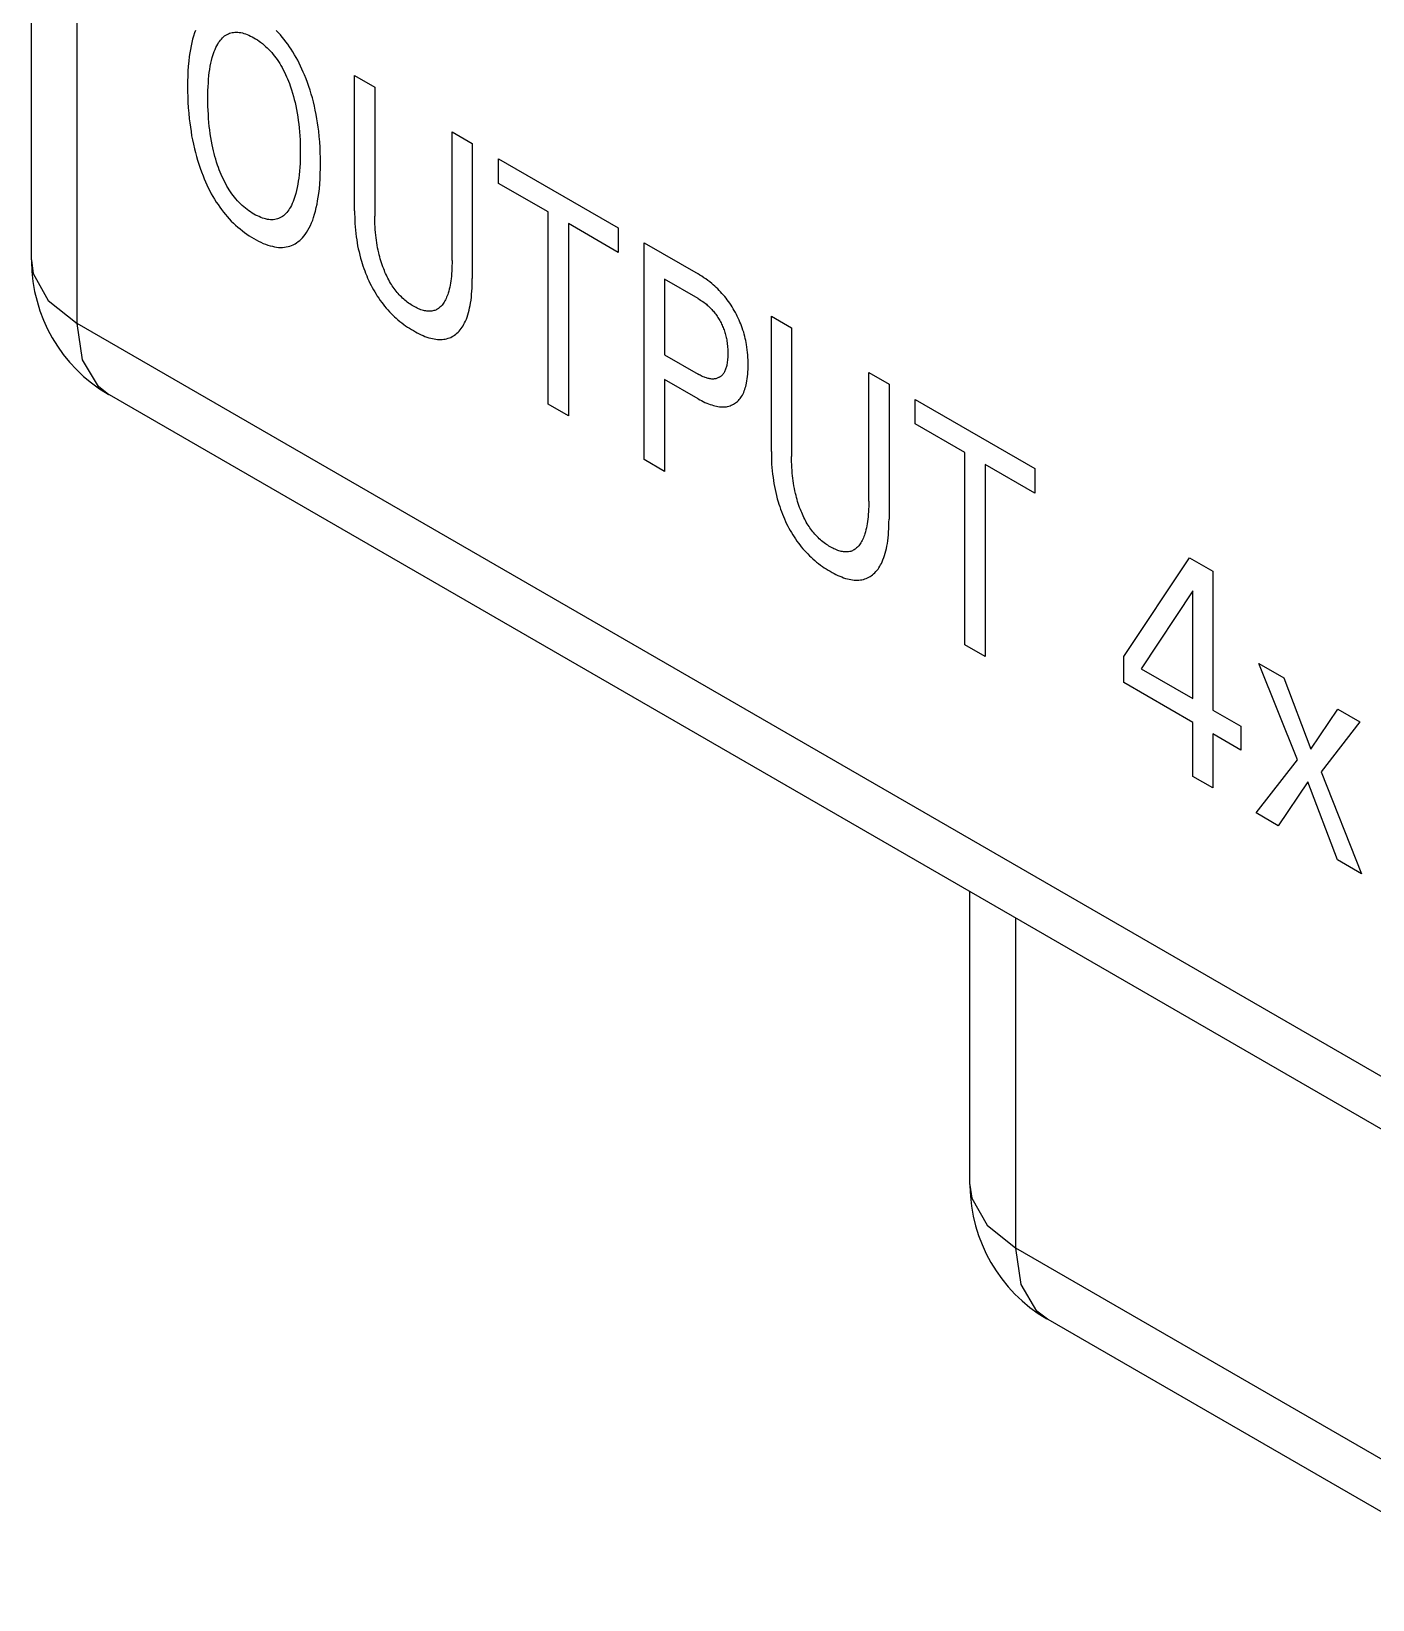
# Model space of a CAD drawing. Extents: x 0 to 420, y 0 to 297.
# Drawn here: x 166.53 to 175.12, y 114.29 to 124.33 of the extents above; entities that cross this region are included whole.
import ezdxf

# ---------------------------------------------------------------- set-up
doc = ezdxf.new("R2010")
doc.units = 0
doc.header["$LTSCALE"] = 23.1
doc.layers.add('40000_ISO', color=7, linetype='CONTINUOUS')

msp = doc.modelspace()

# ---------------------------------------------------------------- linework, layer by layer
at = {"layer": '40000_ISO', "color": 7, "linetype": 'CONTINUOUS'}
for p, q in [((166.528, 122.869), (166.528, 157.978)), ((166.821, 122.461), (166.821, 157.57)), ((167.573, 124.321), (167.566, 124.301)), ((167.579, 124.337), (167.573, 124.321)), ((167.773, 124.307), (167.781, 124.312)), ((167.781, 124.312), (167.789, 124.316)), ((167.789, 124.316), (167.796, 124.319)), ((167.796, 124.319), (167.805, 124.322)), ((167.805, 124.322), (167.813, 124.324)), ((167.813, 124.324), (167.822, 124.325)), ((167.822, 124.325), (167.83, 124.326)), ((167.83, 124.326), (167.84, 124.326)), ((167.84, 124.326), (167.849, 124.326)), ((167.849, 124.326), (167.858, 124.325)), ((167.858, 124.325), (167.868, 124.324)), ((167.868, 124.324), (167.879, 124.321)), ((167.879, 124.321), (167.889, 124.318)), ((167.889, 124.318), (167.899, 124.315)), ((167.899, 124.315), (167.91, 124.311)), ((167.91, 124.311), (167.921, 124.306)), ((168.109, 124.323), (168.096, 124.336)), ((168.122, 124.309), (168.109, 124.323)), ((167.546, 124.216), (167.542, 124.194)), ((167.55, 124.238), (167.546, 124.216)), ((167.555, 124.26), (167.55, 124.238)), ((167.56, 124.281), (167.555, 124.26)), ((167.566, 124.301), (167.56, 124.281)), ((167.699, 124.203), (167.704, 124.215)), ((167.704, 124.215), (167.709, 124.227)), ((167.709, 124.227), (167.715, 124.239)), ((167.715, 124.239), (167.722, 124.25)), ((167.722, 124.25), (167.727, 124.259)), ((167.727, 124.259), (167.733, 124.267)), ((167.733, 124.267), (167.738, 124.275)), ((167.738, 124.275), (167.745, 124.282)), ((167.745, 124.282), (167.751, 124.289)), ((167.751, 124.289), (167.758, 124.296)), ((167.758, 124.296), (167.765, 124.302)), ((167.765, 124.302), (167.773, 124.307)), ((167.921, 124.306), (167.931, 124.301)), ((167.931, 124.301), (167.942, 124.296)), ((167.942, 124.296), (167.953, 124.29)), ((167.953, 124.29), (167.964, 124.283)), ((167.964, 124.283), (167.975, 124.276)), ((167.975, 124.276), (167.986, 124.269)), ((167.986, 124.269), (167.996, 124.261)), ((167.996, 124.261), (168.007, 124.253)), ((168.007, 124.253), (168.017, 124.244)), ((168.017, 124.244), (168.028, 124.235)), ((168.028, 124.235), (168.038, 124.226)), ((168.038, 124.226), (168.048, 124.216)), ((168.048, 124.216), (168.058, 124.205)), ((168.134, 124.295), (168.122, 124.309)), ((168.146, 124.28), (168.134, 124.295)), ((168.158, 124.265), (168.146, 124.28)), ((168.169, 124.249), (168.158, 124.265)), ((168.18, 124.233), (168.169, 124.249)), ((168.191, 124.217), (168.18, 124.233)), ((168.202, 124.2), (168.191, 124.217)), ((167.532, 124.109), (167.53, 124.077)), ((167.535, 124.141), (167.532, 124.109)), ((167.539, 124.171), (167.535, 124.141)), ((167.542, 124.194), (167.539, 124.171)), ((167.673, 124.108), (167.677, 124.127)), ((167.677, 124.127), (167.681, 124.145)), ((167.681, 124.145), (167.686, 124.164)), ((167.686, 124.164), (167.69, 124.177)), ((167.69, 124.177), (167.694, 124.19)), ((167.694, 124.19), (167.699, 124.203)), ((168.058, 124.205), (168.067, 124.195)), ((168.067, 124.195), (168.076, 124.184)), ((168.076, 124.184), (168.085, 124.173)), ((168.085, 124.173), (168.094, 124.162)), ((168.094, 124.162), (168.102, 124.15)), ((168.102, 124.15), (168.11, 124.138)), ((168.11, 124.138), (168.118, 124.126)), ((168.118, 124.126), (168.126, 124.113)), ((168.126, 124.113), (168.134, 124.099)), ((168.213, 124.182), (168.202, 124.2)), ((168.223, 124.164), (168.213, 124.182)), ((168.233, 124.146), (168.223, 124.164)), ((168.243, 124.128), (168.233, 124.146)), ((168.252, 124.109), (168.243, 124.128)), ((168.26, 124.09), (168.252, 124.109)), ((167.529, 124.045), (167.528, 124.012)), ((167.528, 124.012), (167.528, 123.979)), ((167.53, 124.077), (167.529, 124.045)), ((167.661, 124.001), (167.662, 124.024)), ((167.662, 124.024), (167.665, 124.048)), ((167.665, 124.048), (167.667, 124.068)), ((167.667, 124.068), (167.67, 124.088)), ((167.67, 124.088), (167.673, 124.108)), ((168.134, 124.099), (168.141, 124.085)), ((168.141, 124.085), (168.149, 124.071)), ((168.149, 124.071), (168.156, 124.056)), ((168.156, 124.056), (168.162, 124.041)), ((168.162, 124.041), (168.168, 124.027)), ((168.168, 124.027), (168.174, 124.012)), ((168.174, 124.012), (168.18, 123.997)), ((168.269, 124.071), (168.26, 124.09)), ((168.277, 124.053), (168.269, 124.071)), ((168.287, 124.028), (168.277, 124.053)), ((168.296, 124.003), (168.287, 124.028)), ((168.597, 123.183), (168.597, 124.048)), ((168.597, 124.048), (168.727, 123.973)), ((167.528, 123.979), (167.528, 123.946)), ((167.528, 123.946), (167.529, 123.911)), ((167.529, 123.911), (167.53, 123.877)), ((167.658, 123.952), (167.659, 123.976)), ((167.658, 123.927), (167.658, 123.952)), ((167.658, 123.903), (167.658, 123.927)), ((167.659, 123.976), (167.661, 124.001)), ((168.18, 123.997), (168.185, 123.983)), ((168.185, 123.983), (168.187, 123.977)), ((168.187, 123.977), (168.194, 123.956)), ((168.194, 123.956), (168.2, 123.936)), ((168.2, 123.936), (168.206, 123.915)), ((168.206, 123.915), (168.211, 123.895)), ((168.305, 123.979), (168.296, 124.003)), ((168.313, 123.954), (168.305, 123.979)), ((168.32, 123.929), (168.313, 123.954)), ((168.327, 123.905), (168.32, 123.929)), ((168.727, 123.973), (168.727, 123.149)), ((167.53, 123.877), (167.532, 123.842)), ((167.532, 123.842), (167.535, 123.807)), ((167.658, 123.877), (167.658, 123.903)), ((167.658, 123.851), (167.658, 123.877)), ((167.659, 123.826), (167.658, 123.851)), ((167.661, 123.799), (167.659, 123.826)), ((168.211, 123.895), (168.216, 123.875)), ((168.216, 123.875), (168.221, 123.855)), ((168.221, 123.855), (168.226, 123.831)), ((168.226, 123.831), (168.23, 123.808)), ((168.23, 123.808), (168.234, 123.784)), ((168.334, 123.88), (168.327, 123.905)), ((168.34, 123.853), (168.334, 123.88)), ((168.346, 123.826), (168.34, 123.853)), ((168.352, 123.798), (168.346, 123.826)), ((167.535, 123.807), (167.539, 123.771)), ((167.539, 123.771), (167.542, 123.745)), ((167.542, 123.745), (167.546, 123.718)), ((167.546, 123.718), (167.55, 123.691)), ((167.662, 123.773), (167.661, 123.799)), ((167.665, 123.747), (167.662, 123.773)), ((167.667, 123.723), (167.665, 123.747)), ((167.67, 123.7), (167.667, 123.723)), ((168.234, 123.784), (168.237, 123.761)), ((168.237, 123.761), (168.24, 123.737)), ((168.24, 123.737), (168.242, 123.714)), ((168.242, 123.714), (168.244, 123.688)), ((168.356, 123.772), (168.352, 123.798)), ((168.361, 123.745), (168.356, 123.772)), ((168.364, 123.718), (168.361, 123.745)), ((168.368, 123.692), (168.364, 123.718)), ((167.55, 123.691), (167.554, 123.663)), ((167.554, 123.663), (167.56, 123.636)), ((167.56, 123.636), (167.565, 123.608)), ((167.565, 123.608), (167.572, 123.58)), ((167.673, 123.676), (167.67, 123.7)), ((167.677, 123.652), (167.673, 123.676)), ((167.681, 123.628), (167.677, 123.652)), ((167.685, 123.604), (167.681, 123.628)), ((168.244, 123.688), (168.246, 123.662)), ((168.246, 123.662), (168.248, 123.637)), ((168.248, 123.637), (168.248, 123.611)), ((168.248, 123.611), (168.249, 123.586)), ((168.371, 123.657), (168.368, 123.692)), ((168.374, 123.623), (168.371, 123.657)), ((168.376, 123.588), (168.374, 123.623)), ((169.222, 122.864), (169.222, 123.687)), ((169.222, 123.687), (169.351, 123.613)), ((169.351, 123.613), (169.351, 122.748)), ((167.572, 123.58), (167.578, 123.556)), ((167.578, 123.556), (167.585, 123.531)), ((167.585, 123.531), (167.592, 123.506)), ((167.689, 123.586), (167.685, 123.604)), ((167.694, 123.567), (167.689, 123.586)), ((167.698, 123.549), (167.694, 123.567)), ((167.703, 123.531), (167.698, 123.549)), ((167.708, 123.512), (167.703, 123.531)), ((167.714, 123.493), (167.708, 123.512)), ((168.249, 123.51), (168.248, 123.486)), ((168.249, 123.586), (168.249, 123.561)), ((168.249, 123.561), (168.249, 123.536)), ((168.249, 123.536), (168.249, 123.51)), ((168.378, 123.555), (168.376, 123.588)), ((168.379, 123.521), (168.378, 123.555)), ((168.379, 123.488), (168.379, 123.521)), ((169.519, 123.358), (169.519, 123.516)), ((169.519, 123.516), (170.285, 123.073)), ((167.592, 123.506), (167.6, 123.481)), ((167.6, 123.481), (167.608, 123.456)), ((167.608, 123.456), (167.617, 123.431)), ((167.617, 123.431), (167.627, 123.406)), ((167.627, 123.406), (167.635, 123.387)), ((167.72, 123.475), (167.714, 123.493)), ((167.725, 123.46), (167.72, 123.475)), ((167.731, 123.445), (167.725, 123.46)), ((167.737, 123.43), (167.731, 123.445)), ((167.743, 123.415), (167.737, 123.43)), ((167.75, 123.4), (167.743, 123.415)), ((168.242, 123.413), (168.24, 123.392)), ((168.245, 123.437), (168.242, 123.413)), ((168.246, 123.461), (168.245, 123.437)), ((168.248, 123.486), (168.246, 123.461)), ((168.377, 123.388), (168.378, 123.421)), ((168.378, 123.421), (168.379, 123.454)), ((168.379, 123.454), (168.379, 123.488)), ((167.635, 123.387), (167.643, 123.368)), ((167.643, 123.368), (167.651, 123.349)), ((167.651, 123.349), (167.66, 123.33)), ((167.66, 123.33), (167.67, 123.311)), ((167.67, 123.311), (167.68, 123.292)), ((167.757, 123.385), (167.75, 123.4)), ((167.764, 123.37), (167.757, 123.385)), ((167.772, 123.356), (167.764, 123.37)), ((167.78, 123.341), (167.772, 123.356)), ((167.787, 123.328), (167.78, 123.341)), ((167.795, 123.316), (167.787, 123.328)), ((167.803, 123.304), (167.795, 123.316)), ((168.226, 123.313), (168.221, 123.294)), ((168.23, 123.332), (168.226, 123.313)), ((168.234, 123.352), (168.23, 123.332)), ((168.237, 123.372), (168.234, 123.352)), ((168.24, 123.392), (168.237, 123.372)), ((168.368, 123.293), (168.372, 123.324)), ((168.372, 123.324), (168.374, 123.356)), ((168.374, 123.356), (168.377, 123.388)), ((169.837, 123.175), (169.519, 123.358)), ((167.68, 123.292), (167.69, 123.274)), ((167.69, 123.274), (167.701, 123.256)), ((167.701, 123.256), (167.712, 123.238)), ((167.712, 123.238), (167.723, 123.222)), ((167.723, 123.222), (167.734, 123.206)), ((167.734, 123.206), (167.746, 123.19)), ((167.812, 123.292), (167.803, 123.304)), ((167.82, 123.28), (167.812, 123.292)), ((167.829, 123.269), (167.82, 123.28)), ((167.838, 123.258), (167.829, 123.269)), ((167.848, 123.247), (167.838, 123.258)), ((167.857, 123.237), (167.848, 123.247)), ((167.867, 123.226), (167.857, 123.237)), ((167.878, 123.217), (167.867, 123.226)), ((167.888, 123.207), (167.878, 123.217)), ((167.899, 123.199), (167.888, 123.207)), ((168.187, 123.206), (168.181, 123.197)), ((168.193, 123.217), (168.187, 123.206)), ((168.198, 123.229), (168.193, 123.217)), ((168.204, 123.241), (168.198, 123.229)), ((168.209, 123.254), (168.204, 123.241)), ((168.213, 123.267), (168.209, 123.254)), ((168.218, 123.28), (168.213, 123.267)), ((168.221, 123.294), (168.218, 123.28)), ((168.352, 123.203), (168.357, 123.225)), ((168.357, 123.225), (168.361, 123.247)), ((168.361, 123.247), (168.365, 123.27)), ((168.365, 123.27), (168.368, 123.293)), ((167.746, 123.19), (167.758, 123.174)), ((167.758, 123.174), (167.77, 123.159)), ((167.77, 123.159), (167.782, 123.145)), ((167.782, 123.145), (167.795, 123.131)), ((167.795, 123.131), (167.808, 123.117)), ((167.808, 123.117), (167.821, 123.104)), ((167.91, 123.19), (167.899, 123.199)), ((167.92, 123.182), (167.91, 123.19)), ((167.931, 123.175), (167.92, 123.182)), ((167.942, 123.168), (167.931, 123.175)), ((167.953, 123.161), (167.942, 123.168)), ((167.964, 123.155), (167.953, 123.161)), ((167.975, 123.15), (167.964, 123.155)), ((167.986, 123.145), (167.975, 123.15)), ((167.997, 123.14), (167.986, 123.145)), ((168.007, 123.136), (167.997, 123.14)), ((168.018, 123.132), (168.007, 123.136)), ((168.028, 123.13), (168.018, 123.132)), ((168.039, 123.127), (168.028, 123.13)), ((168.049, 123.126), (168.039, 123.127)), ((168.059, 123.125), (168.049, 123.126)), ((168.068, 123.125), (168.059, 123.125)), ((168.077, 123.125), (168.068, 123.125)), ((168.086, 123.126), (168.077, 123.125)), ((168.095, 123.128), (168.086, 123.126)), ((168.103, 123.13), (168.095, 123.128)), ((168.111, 123.133), (168.103, 123.13)), ((168.119, 123.137), (168.111, 123.133)), ((168.127, 123.141), (168.119, 123.137)), ((168.135, 123.146), (168.127, 123.141)), ((168.143, 123.151), (168.135, 123.146)), ((168.15, 123.158), (168.143, 123.151)), ((168.157, 123.165), (168.15, 123.158)), ((168.164, 123.172), (168.157, 123.165)), ((168.17, 123.18), (168.164, 123.172)), ((168.176, 123.188), (168.17, 123.18)), ((168.181, 123.197), (168.176, 123.188)), ((168.315, 123.089), (168.322, 123.106)), ((168.322, 123.106), (168.329, 123.123)), ((168.329, 123.123), (168.335, 123.14)), ((168.335, 123.14), (168.341, 123.16)), ((168.341, 123.16), (168.347, 123.181)), ((168.347, 123.181), (168.352, 123.203)), ((168.597, 123.183), (168.597, 123.163)), ((168.597, 123.163), (168.598, 123.142)), ((168.598, 123.142), (168.599, 123.121)), ((168.599, 123.121), (168.6, 123.1)), ((168.727, 123.132), (168.727, 123.149)), ((168.728, 123.115), (168.727, 123.132)), ((168.728, 123.097), (168.728, 123.115)), ((169.837, 121.944), (169.837, 123.175)), ((167.821, 123.104), (167.835, 123.091)), ((167.835, 123.091), (167.849, 123.078)), ((167.849, 123.078), (167.864, 123.066)), ((167.864, 123.066), (167.879, 123.054)), ((167.879, 123.054), (167.893, 123.043)), ((167.893, 123.043), (167.908, 123.032)), ((167.908, 123.032), (167.923, 123.022)), ((167.923, 123.022), (167.938, 123.013)), ((167.938, 123.013), (167.953, 123.004)), ((168.255, 123.001), (168.263, 123.01)), ((168.263, 123.01), (168.272, 123.02)), ((168.272, 123.02), (168.28, 123.03)), ((168.28, 123.03), (168.289, 123.044)), ((168.289, 123.044), (168.298, 123.058)), ((168.298, 123.058), (168.307, 123.073)), ((168.307, 123.073), (168.315, 123.089)), ((168.6, 123.1), (168.601, 123.079)), ((168.601, 123.079), (168.603, 123.058)), ((168.603, 123.058), (168.605, 123.036)), ((168.605, 123.036), (168.608, 123.015)), ((168.608, 123.015), (168.611, 122.996)), ((168.729, 123.08), (168.728, 123.097)), ((168.73, 123.062), (168.729, 123.08)), ((168.732, 123.044), (168.73, 123.062)), ((168.733, 123.026), (168.732, 123.044)), ((168.735, 123.01), (168.733, 123.026)), ((168.737, 122.994), (168.735, 123.01)), ((170.285, 122.916), (169.967, 123.1)), ((169.967, 123.1), (169.967, 121.869)), ((170.285, 123.073), (170.285, 122.916)), ((167.953, 123.004), (167.968, 122.996)), ((167.968, 122.996), (167.983, 122.988)), ((167.983, 122.988), (167.998, 122.981)), ((167.998, 122.981), (168.013, 122.974)), ((168.013, 122.974), (168.027, 122.968)), ((168.027, 122.968), (168.042, 122.963)), ((168.042, 122.963), (168.057, 122.958)), ((168.057, 122.958), (168.071, 122.955)), ((168.071, 122.955), (168.085, 122.952)), ((168.085, 122.952), (168.098, 122.95)), ((168.098, 122.95), (168.111, 122.948)), ((168.111, 122.948), (168.124, 122.948)), ((168.124, 122.948), (168.136, 122.948)), ((168.136, 122.948), (168.148, 122.949)), ((168.148, 122.949), (168.16, 122.951)), ((168.16, 122.951), (168.172, 122.953)), ((168.172, 122.953), (168.183, 122.956)), ((168.183, 122.956), (168.194, 122.96)), ((168.194, 122.96), (168.205, 122.965)), ((168.205, 122.965), (168.216, 122.971)), ((168.216, 122.971), (168.226, 122.978)), ((168.226, 122.978), (168.236, 122.985)), ((168.236, 122.985), (168.246, 122.993)), ((168.246, 122.993), (168.255, 123.001)), ((168.611, 122.996), (168.614, 122.977)), ((168.614, 122.977), (168.617, 122.958)), ((168.617, 122.958), (168.621, 122.938)), ((168.621, 122.938), (168.626, 122.919)), ((168.626, 122.919), (168.63, 122.899)), ((168.74, 122.978), (168.737, 122.994)), ((168.742, 122.962), (168.74, 122.978)), ((168.745, 122.946), (168.742, 122.962)), ((168.749, 122.93), (168.745, 122.946)), ((168.752, 122.913), (168.749, 122.93)), ((168.755, 122.9), (168.752, 122.913)), ((170.451, 121.589), (170.451, 122.977)), ((170.451, 122.977), (170.797, 122.778)), ((166.528, 122.869), (166.528, 122.864)), ((166.528, 122.864), (166.54, 122.78)), ((168.63, 122.899), (168.635, 122.88)), ((168.635, 122.88), (168.641, 122.86)), ((168.641, 122.86), (168.646, 122.844)), ((168.646, 122.844), (168.651, 122.829)), ((168.651, 122.829), (168.656, 122.813)), ((168.656, 122.813), (168.662, 122.797)), ((168.759, 122.888), (168.755, 122.9)), ((168.762, 122.875), (168.759, 122.888)), ((168.766, 122.862), (168.762, 122.875)), ((168.77, 122.849), (168.766, 122.862)), ((168.774, 122.836), (168.77, 122.849)), ((168.779, 122.824), (168.774, 122.836)), ((168.784, 122.811), (168.779, 122.824)), ((168.788, 122.8), (168.784, 122.811)), ((169.221, 122.813), (169.22, 122.796)), ((169.222, 122.847), (169.221, 122.83)), ((169.221, 122.83), (169.221, 122.813)), ((169.222, 122.864), (169.222, 122.847)), ((166.54, 122.78), (166.636, 122.607)), ((168.662, 122.797), (168.668, 122.782)), ((168.668, 122.782), (168.675, 122.766)), ((168.675, 122.766), (168.681, 122.75)), ((168.681, 122.75), (168.688, 122.735)), ((168.688, 122.735), (168.696, 122.719)), ((168.696, 122.719), (168.703, 122.705)), ((168.703, 122.705), (168.71, 122.691)), ((168.792, 122.79), (168.788, 122.8)), ((168.796, 122.78), (168.792, 122.79)), ((168.801, 122.77), (168.796, 122.78)), ((168.806, 122.76), (168.801, 122.77)), ((168.811, 122.75), (168.806, 122.76)), ((168.816, 122.74), (168.811, 122.75)), ((168.822, 122.73), (168.816, 122.74)), ((168.827, 122.72), (168.822, 122.73)), ((168.833, 122.71), (168.827, 122.72)), ((168.839, 122.702), (168.833, 122.71)), ((169.209, 122.707), (169.207, 122.693)), ((169.212, 122.72), (169.209, 122.707)), ((169.214, 122.733), (169.212, 122.72)), ((169.216, 122.747), (169.214, 122.733)), ((169.217, 122.763), (169.216, 122.747)), ((169.219, 122.78), (169.217, 122.763)), ((169.22, 122.796), (169.219, 122.78)), ((169.35, 122.708), (169.351, 122.728)), ((169.35, 122.688), (169.35, 122.708)), ((169.351, 122.728), (169.351, 122.748)), ((170.797, 122.62), (170.581, 122.745)), ((170.581, 122.745), (170.581, 122.261)), ((170.809, 122.77), (170.797, 122.778)), ((170.822, 122.763), (170.809, 122.77)), ((170.834, 122.754), (170.822, 122.763)), ((170.847, 122.746), (170.834, 122.754)), ((170.859, 122.737), (170.847, 122.746)), ((170.872, 122.727), (170.859, 122.737)), ((170.884, 122.717), (170.872, 122.727)), ((170.894, 122.709), (170.884, 122.717)), ((170.904, 122.7), (170.894, 122.709)), ((166.636, 122.607), (166.821, 122.461)), ((168.71, 122.691), (168.718, 122.677)), ((168.718, 122.677), (168.726, 122.663)), ((168.726, 122.663), (168.735, 122.649)), ((168.735, 122.649), (168.743, 122.635)), ((168.743, 122.635), (168.752, 122.622)), ((168.752, 122.622), (168.761, 122.609)), ((168.761, 122.609), (168.771, 122.596)), ((168.845, 122.693), (168.839, 122.702)), ((168.851, 122.685), (168.845, 122.693)), ((168.857, 122.676), (168.851, 122.685)), ((168.863, 122.668), (168.857, 122.676)), ((168.87, 122.66), (168.863, 122.668)), ((168.876, 122.652), (168.87, 122.66)), ((168.883, 122.645), (168.876, 122.652)), ((168.89, 122.638), (168.883, 122.645)), ((168.897, 122.631), (168.89, 122.638)), ((168.904, 122.624), (168.897, 122.631)), ((168.912, 122.617), (168.904, 122.624)), ((168.92, 122.61), (168.912, 122.617)), ((168.927, 122.604), (168.92, 122.61)), ((168.935, 122.598), (168.927, 122.604)), ((169.175, 122.605), (169.171, 122.597)), ((169.179, 122.613), (169.175, 122.605)), ((169.183, 122.621), (169.179, 122.613)), ((169.187, 122.629), (169.183, 122.621)), ((169.191, 122.638), (169.187, 122.629)), ((169.194, 122.647), (169.191, 122.638)), ((169.197, 122.656), (169.194, 122.647)), ((169.201, 122.668), (169.197, 122.656)), ((169.204, 122.681), (169.201, 122.668)), ((169.207, 122.693), (169.204, 122.681)), ((169.34, 122.592), (169.343, 122.611)), ((169.343, 122.611), (169.345, 122.63)), ((169.345, 122.63), (169.347, 122.649)), ((169.347, 122.649), (169.348, 122.668)), ((169.348, 122.668), (169.35, 122.688)), ((170.797, 122.62), (170.804, 122.616)), ((170.804, 122.616), (170.812, 122.611)), ((170.812, 122.611), (170.819, 122.606)), ((170.819, 122.606), (170.827, 122.601)), ((170.913, 122.691), (170.904, 122.7)), ((170.923, 122.682), (170.913, 122.691)), ((170.932, 122.673), (170.923, 122.682)), ((170.941, 122.663), (170.932, 122.673)), ((170.95, 122.653), (170.941, 122.663)), ((170.959, 122.643), (170.95, 122.653)), ((170.968, 122.633), (170.959, 122.643)), ((170.976, 122.622), (170.968, 122.633)), ((170.984, 122.612), (170.976, 122.622)), ((170.992, 122.601), (170.984, 122.612)), ((168.771, 122.596), (168.78, 122.584)), ((168.78, 122.584), (168.79, 122.571)), ((168.79, 122.571), (168.8, 122.559)), ((168.8, 122.559), (168.81, 122.548)), ((168.81, 122.548), (168.82, 122.536)), ((168.82, 122.536), (168.831, 122.525)), ((168.831, 122.525), (168.842, 122.515)), ((168.842, 122.515), (168.852, 122.504)), ((168.852, 122.504), (168.863, 122.494)), ((168.943, 122.592), (168.935, 122.598)), ((168.951, 122.586), (168.943, 122.592)), ((168.959, 122.581), (168.951, 122.586)), ((168.967, 122.576), (168.959, 122.581)), ((168.975, 122.572), (168.967, 122.576)), ((168.983, 122.567), (168.975, 122.572)), ((168.991, 122.563), (168.983, 122.567)), ((168.999, 122.559), (168.991, 122.563)), ((169.007, 122.555), (168.999, 122.559)), ((169.014, 122.552), (169.007, 122.555)), ((169.022, 122.549), (169.014, 122.552)), ((169.03, 122.546), (169.022, 122.549)), ((169.038, 122.544), (169.03, 122.546)), ((169.045, 122.542), (169.038, 122.544)), ((169.053, 122.541), (169.045, 122.542)), ((169.06, 122.54), (169.053, 122.541)), ((169.067, 122.539), (169.06, 122.54)), ((169.073, 122.539), (169.067, 122.539)), ((169.08, 122.539), (169.073, 122.539)), ((169.086, 122.539), (169.08, 122.539)), ((169.093, 122.54), (169.086, 122.539)), ((169.099, 122.541), (169.093, 122.54)), ((169.105, 122.543), (169.099, 122.541)), ((169.111, 122.545), (169.105, 122.543)), ((169.117, 122.547), (169.111, 122.545)), ((169.122, 122.55), (169.117, 122.547)), ((169.128, 122.553), (169.122, 122.55)), ((169.134, 122.556), (169.128, 122.553)), ((169.139, 122.56), (169.134, 122.556)), ((169.144, 122.565), (169.139, 122.56)), ((169.149, 122.569), (169.144, 122.565)), ((169.153, 122.574), (169.149, 122.569)), ((169.158, 122.579), (169.153, 122.574)), ((169.162, 122.584), (169.158, 122.579)), ((169.166, 122.59), (169.162, 122.584)), ((169.171, 122.597), (169.166, 122.59)), ((169.313, 122.489), (169.318, 122.502)), ((169.318, 122.502), (169.323, 122.516)), ((169.323, 122.516), (169.327, 122.531)), ((169.327, 122.531), (169.331, 122.546)), ((169.331, 122.546), (169.334, 122.561)), ((169.334, 122.561), (169.337, 122.576)), ((169.337, 122.576), (169.34, 122.592)), ((170.827, 122.601), (170.835, 122.595)), ((170.835, 122.595), (170.842, 122.59)), ((170.842, 122.59), (170.85, 122.584)), ((170.85, 122.584), (170.856, 122.579)), ((170.856, 122.579), (170.861, 122.574)), ((170.861, 122.574), (170.867, 122.568)), ((170.867, 122.568), (170.873, 122.563)), ((170.873, 122.563), (170.878, 122.557)), ((170.878, 122.557), (170.884, 122.551)), ((170.884, 122.551), (170.889, 122.545)), ((170.889, 122.545), (170.895, 122.539)), ((170.895, 122.539), (170.9, 122.533)), ((170.9, 122.533), (170.905, 122.527)), ((170.905, 122.527), (170.91, 122.52)), ((170.91, 122.52), (170.914, 122.514)), ((170.914, 122.514), (170.919, 122.507)), ((170.919, 122.507), (170.923, 122.5)), ((171, 122.59), (170.992, 122.601)), ((171.008, 122.578), (171, 122.59)), ((171.015, 122.567), (171.008, 122.578)), ((171.022, 122.555), (171.015, 122.567)), ((171.029, 122.543), (171.022, 122.555)), ((171.036, 122.531), (171.029, 122.543)), ((171.042, 122.519), (171.036, 122.531)), ((171.048, 122.507), (171.042, 122.519)), ((171.054, 122.495), (171.048, 122.507)), ((171.266, 121.642), (171.266, 122.507)), ((171.266, 122.507), (171.396, 122.432)), ((190.509, 108.785), (166.821, 122.461)), ((166.855, 122.228), (166.821, 122.461)), ((168.863, 122.494), (168.875, 122.484)), ((168.875, 122.484), (168.887, 122.474)), ((168.887, 122.474), (168.9, 122.464)), ((168.9, 122.464), (168.912, 122.455)), ((168.912, 122.455), (168.924, 122.446)), ((168.924, 122.446), (168.937, 122.438)), ((168.937, 122.438), (168.949, 122.43)), ((168.949, 122.43), (168.962, 122.422)), ((168.962, 122.422), (168.974, 122.415)), ((168.974, 122.415), (168.987, 122.407)), ((168.987, 122.407), (168.999, 122.401)), ((169.252, 122.398), (169.26, 122.405)), ((169.26, 122.405), (169.267, 122.412)), ((169.267, 122.412), (169.274, 122.42)), ((169.274, 122.42), (169.28, 122.428)), ((169.28, 122.428), (169.286, 122.437)), ((169.286, 122.437), (169.292, 122.446)), ((169.292, 122.446), (169.297, 122.456)), ((169.297, 122.456), (169.302, 122.465)), ((169.302, 122.465), (169.307, 122.476)), ((169.307, 122.476), (169.313, 122.489)), ((170.923, 122.5), (170.928, 122.493)), ((170.928, 122.493), (170.932, 122.486)), ((170.932, 122.486), (170.936, 122.479)), ((170.936, 122.479), (170.94, 122.472)), ((170.94, 122.472), (170.944, 122.465)), ((170.944, 122.465), (170.947, 122.457)), ((170.947, 122.457), (170.951, 122.45)), ((170.951, 122.45), (170.954, 122.442)), ((170.954, 122.442), (170.957, 122.435)), ((170.957, 122.435), (170.96, 122.427)), ((170.96, 122.427), (170.963, 122.42)), ((170.963, 122.42), (170.966, 122.412)), ((170.966, 122.412), (170.968, 122.404)), ((170.968, 122.404), (170.971, 122.396)), ((171.06, 122.482), (171.054, 122.495)), ((171.065, 122.47), (171.06, 122.482)), ((171.07, 122.458), (171.065, 122.47)), ((171.075, 122.445), (171.07, 122.458)), ((171.08, 122.432), (171.075, 122.445)), ((171.084, 122.418), (171.08, 122.432)), ((171.089, 122.405), (171.084, 122.418)), ((171.092, 122.392), (171.089, 122.405)), ((171.396, 122.432), (171.396, 121.609)), ((168.999, 122.401), (169.011, 122.395)), ((169.011, 122.395), (169.024, 122.389)), ((169.024, 122.389), (169.036, 122.383)), ((169.036, 122.383), (169.048, 122.378)), ((169.048, 122.378), (169.061, 122.374)), ((169.061, 122.374), (169.073, 122.37)), ((169.073, 122.37), (169.085, 122.367)), ((169.085, 122.367), (169.096, 122.364)), ((169.096, 122.364), (169.107, 122.362)), ((169.107, 122.362), (169.117, 122.36)), ((169.117, 122.36), (169.128, 122.359)), ((169.128, 122.359), (169.138, 122.358)), ((169.138, 122.358), (169.148, 122.358)), ((169.148, 122.358), (169.158, 122.359)), ((169.158, 122.359), (169.168, 122.36)), ((169.168, 122.36), (169.178, 122.361)), ((169.178, 122.361), (169.187, 122.363)), ((169.187, 122.363), (169.196, 122.366)), ((169.196, 122.366), (169.205, 122.369)), ((169.205, 122.369), (169.214, 122.372)), ((169.214, 122.372), (169.222, 122.377)), ((169.222, 122.377), (169.23, 122.381)), ((169.23, 122.381), (169.238, 122.386)), ((169.238, 122.386), (169.245, 122.392)), ((169.245, 122.392), (169.252, 122.398)), ((170.971, 122.396), (170.973, 122.388)), ((170.973, 122.388), (170.975, 122.38)), ((170.975, 122.38), (170.977, 122.372)), ((170.977, 122.372), (170.979, 122.364)), ((170.979, 122.364), (170.98, 122.356)), ((170.98, 122.356), (170.982, 122.348)), ((170.982, 122.348), (170.983, 122.338)), ((170.983, 122.338), (170.984, 122.328)), ((170.984, 122.328), (170.986, 122.318)), ((170.986, 122.318), (170.986, 122.308)), ((170.986, 122.308), (170.987, 122.299)), ((171.096, 122.378), (171.092, 122.392)), ((171.099, 122.365), (171.096, 122.378)), ((171.102, 122.352), (171.099, 122.365)), ((171.105, 122.339), (171.102, 122.352)), ((171.107, 122.326), (171.105, 122.339)), ((171.11, 122.309), (171.107, 122.326)), ((171.112, 122.293), (171.11, 122.309)), ((166.957, 122.058), (166.855, 122.228)), ((170.581, 122.261), (170.797, 122.136)), ((170.983, 122.207), (170.982, 122.199)), ((170.984, 122.216), (170.983, 122.207)), ((170.986, 122.224), (170.984, 122.216)), ((170.987, 122.242), (170.986, 122.233)), ((170.986, 122.233), (170.986, 122.224)), ((170.987, 122.299), (170.987, 122.289)), ((170.987, 122.289), (170.988, 122.279)), ((170.988, 122.261), (170.987, 122.251)), ((170.987, 122.251), (170.987, 122.242)), ((170.988, 122.279), (170.988, 122.27)), ((170.988, 122.27), (170.988, 122.261)), ((171.114, 122.276), (171.112, 122.293)), ((171.115, 122.26), (171.114, 122.276)), ((171.116, 122.244), (171.115, 122.26)), ((171.117, 122.228), (171.116, 122.244)), ((171.118, 122.213), (171.117, 122.228)), ((171.118, 122.197), (171.118, 122.213)), ((170.797, 121.979), (170.581, 122.103)), ((170.581, 122.103), (170.581, 121.514)), ((170.803, 122.133), (170.797, 122.136)), ((170.81, 122.129), (170.803, 122.133)), ((170.817, 122.126), (170.81, 122.129)), ((170.823, 122.122), (170.817, 122.126)), ((170.83, 122.12), (170.823, 122.122)), ((170.837, 122.117), (170.83, 122.12)), ((170.843, 122.114), (170.837, 122.117)), ((170.85, 122.112), (170.843, 122.114)), ((170.856, 122.11), (170.85, 122.112)), ((170.862, 122.109), (170.856, 122.11)), ((170.868, 122.108), (170.862, 122.109)), ((170.873, 122.107), (170.868, 122.108)), ((170.879, 122.106), (170.873, 122.107)), ((170.885, 122.105), (170.879, 122.106)), ((170.89, 122.105), (170.885, 122.105)), ((170.895, 122.105), (170.89, 122.105)), ((170.9, 122.106), (170.895, 122.105)), ((170.905, 122.106), (170.9, 122.106)), ((170.91, 122.107), (170.905, 122.106)), ((170.915, 122.108), (170.91, 122.107)), ((170.92, 122.11), (170.915, 122.108)), ((170.924, 122.112), (170.92, 122.11)), ((170.928, 122.114), (170.924, 122.112)), ((170.933, 122.116), (170.928, 122.114)), ((170.937, 122.119), (170.933, 122.116)), ((170.941, 122.121), (170.937, 122.119)), ((170.944, 122.124), (170.941, 122.121)), ((170.948, 122.128), (170.944, 122.124)), ((170.951, 122.131), (170.948, 122.128)), ((170.955, 122.135), (170.951, 122.131)), ((170.958, 122.139), (170.955, 122.135)), ((170.961, 122.143), (170.958, 122.139)), ((170.963, 122.147), (170.961, 122.143)), ((170.966, 122.152), (170.963, 122.147)), ((170.969, 122.158), (170.966, 122.152)), ((170.971, 122.163), (170.969, 122.158)), ((170.973, 122.168), (170.971, 122.163)), ((170.975, 122.174), (170.973, 122.168)), ((170.977, 122.18), (170.975, 122.174)), ((170.979, 122.186), (170.977, 122.18)), ((170.98, 122.192), (170.979, 122.186)), ((170.982, 122.199), (170.98, 122.192)), ((171.11, 122.093), (171.112, 122.107)), ((171.112, 122.107), (171.114, 122.121)), ((171.114, 122.121), (171.115, 122.136)), ((171.115, 122.136), (171.116, 122.151)), ((171.116, 122.151), (171.117, 122.166)), ((171.117, 122.166), (171.118, 122.181)), ((171.118, 122.181), (171.118, 122.197)), ((171.89, 121.323), (171.89, 122.146)), ((171.89, 122.146), (172.02, 122.072)), ((167.024, 122.005), (166.957, 122.058)), ((167.028, 122.003), (167.024, 122.005)), ((190.716, 108.327), (167.028, 122.003)), ((171.076, 121.994), (171.081, 122.002)), ((171.081, 122.002), (171.085, 122.011)), ((171.085, 122.011), (171.089, 122.02)), ((171.089, 122.02), (171.093, 122.029)), ((171.093, 122.029), (171.096, 122.038)), ((171.096, 122.038), (171.099, 122.048)), ((171.099, 122.048), (171.102, 122.058)), ((171.102, 122.058), (171.105, 122.068)), ((171.105, 122.068), (171.107, 122.079)), ((171.107, 122.079), (171.11, 122.093)), ((172.02, 122.072), (172.02, 121.207)), ((169.967, 121.869), (169.837, 121.944)), ((170.797, 121.979), (170.808, 121.973)), ((170.808, 121.973), (170.819, 121.967)), ((170.819, 121.967), (170.83, 121.961)), ((170.83, 121.961), (170.841, 121.956)), ((170.841, 121.956), (170.852, 121.951)), ((170.852, 121.951), (170.863, 121.946)), ((170.863, 121.946), (170.874, 121.942)), ((170.874, 121.942), (170.885, 121.939)), ((170.885, 121.939), (170.895, 121.936)), ((170.895, 121.936), (170.905, 121.933)), ((170.905, 121.933), (170.914, 121.931)), ((170.914, 121.931), (170.924, 121.929)), ((170.924, 121.929), (170.933, 121.928)), ((170.933, 121.928), (170.943, 121.927)), ((170.943, 121.927), (170.952, 121.927)), ((170.952, 121.927), (170.961, 121.927)), ((170.961, 121.927), (170.969, 121.927)), ((170.969, 121.927), (170.978, 121.928)), ((170.978, 121.928), (170.986, 121.93)), ((170.986, 121.93), (170.994, 121.932)), ((170.994, 121.932), (171.002, 121.934)), ((171.002, 121.934), (171.009, 121.937)), ((171.009, 121.937), (171.016, 121.94)), ((171.016, 121.94), (171.023, 121.944)), ((171.023, 121.944), (171.03, 121.948)), ((171.03, 121.948), (171.037, 121.952)), ((171.037, 121.952), (171.043, 121.957)), ((171.043, 121.957), (171.049, 121.962)), ((171.049, 121.962), (171.055, 121.968)), ((171.055, 121.968), (171.061, 121.974)), ((171.061, 121.974), (171.066, 121.98)), ((171.066, 121.98), (171.071, 121.987)), ((171.071, 121.987), (171.076, 121.994)), ((172.187, 121.818), (172.187, 121.975)), ((172.187, 121.975), (172.954, 121.533)), ((172.505, 121.634), (172.187, 121.818)), ((171.266, 121.642), (171.266, 121.622)), ((171.266, 121.622), (171.266, 121.601)), ((171.266, 121.601), (171.267, 121.581)), ((171.396, 121.591), (171.396, 121.609)), ((172.505, 120.403), (172.505, 121.634)), ((170.581, 121.514), (170.451, 121.589)), ((171.267, 121.581), (171.268, 121.56)), ((171.268, 121.56), (171.27, 121.539)), ((171.27, 121.539), (171.272, 121.517)), ((171.272, 121.517), (171.274, 121.496)), ((171.396, 121.574), (171.396, 121.591)), ((171.397, 121.557), (171.396, 121.574)), ((171.398, 121.539), (171.397, 121.557)), ((171.399, 121.521), (171.398, 121.539)), ((171.4, 121.503), (171.399, 121.521)), ((171.402, 121.485), (171.4, 121.503)), ((172.954, 121.375), (172.635, 121.559)), ((172.635, 121.559), (172.635, 120.328)), ((172.954, 121.533), (172.954, 121.375)), ((171.274, 121.496), (171.277, 121.474)), ((171.277, 121.474), (171.279, 121.455)), ((171.279, 121.455), (171.283, 121.436)), ((171.283, 121.436), (171.286, 121.417)), ((171.286, 121.417), (171.29, 121.398)), ((171.29, 121.398), (171.294, 121.378)), ((171.404, 121.47), (171.402, 121.485)), ((171.406, 121.454), (171.404, 121.47)), ((171.408, 121.438), (171.406, 121.454)), ((171.411, 121.421), (171.408, 121.438)), ((171.414, 121.405), (171.411, 121.421)), ((171.417, 121.389), (171.414, 121.405)), ((171.294, 121.378), (171.299, 121.359)), ((171.299, 121.359), (171.304, 121.339)), ((171.304, 121.339), (171.31, 121.32)), ((171.31, 121.32), (171.314, 121.304)), ((171.314, 121.304), (171.32, 121.288)), ((171.421, 121.372), (171.417, 121.389)), ((171.424, 121.36), (171.421, 121.372)), ((171.427, 121.347), (171.424, 121.36)), ((171.431, 121.334), (171.427, 121.347)), ((171.434, 121.321), (171.431, 121.334)), ((171.438, 121.309), (171.434, 121.321)), ((171.443, 121.296), (171.438, 121.309)), ((171.89, 121.323), (171.89, 121.306)), ((171.89, 121.306), (171.89, 121.289)), ((171.32, 121.288), (171.325, 121.272)), ((171.325, 121.272), (171.331, 121.257)), ((171.331, 121.257), (171.337, 121.241)), ((171.337, 121.241), (171.343, 121.225)), ((171.343, 121.225), (171.35, 121.21)), ((171.35, 121.21), (171.357, 121.194)), ((171.447, 121.283), (171.443, 121.296)), ((171.452, 121.27), (171.447, 121.283)), ((171.456, 121.26), (171.452, 121.27)), ((171.461, 121.25), (171.456, 121.26)), ((171.465, 121.239), (171.461, 121.25)), ((171.47, 121.229), (171.465, 121.239)), ((171.474, 121.219), (171.47, 121.229)), ((171.48, 121.209), (171.474, 121.219)), ((171.485, 121.199), (171.48, 121.209)), ((171.49, 121.189), (171.485, 121.199)), ((171.884, 121.207), (171.882, 121.193)), ((171.886, 121.223), (171.884, 121.207)), ((171.887, 121.239), (171.886, 121.223)), ((171.888, 121.255), (171.887, 121.239)), ((171.889, 121.272), (171.888, 121.255)), ((171.89, 121.289), (171.889, 121.272)), ((172.019, 121.187), (172.02, 121.207)), ((171.357, 121.194), (171.364, 121.179)), ((171.364, 121.179), (171.372, 121.164)), ((171.372, 121.164), (171.379, 121.15)), ((171.379, 121.15), (171.387, 121.136)), ((171.387, 121.136), (171.395, 121.122)), ((171.395, 121.122), (171.403, 121.108)), ((171.403, 121.108), (171.412, 121.095)), ((171.496, 121.179), (171.49, 121.189)), ((171.502, 121.17), (171.496, 121.179)), ((171.508, 121.161), (171.502, 121.17)), ((171.513, 121.152), (171.508, 121.161)), ((171.519, 121.144), (171.513, 121.152)), ((171.526, 121.136), (171.519, 121.144)), ((171.532, 121.127), (171.526, 121.136)), ((171.538, 121.12), (171.532, 121.127)), ((171.545, 121.112), (171.538, 121.12)), ((171.552, 121.104), (171.545, 121.112)), ((171.559, 121.097), (171.552, 121.104)), ((171.566, 121.09), (171.559, 121.097)), ((171.859, 121.097), (171.856, 121.089)), ((171.862, 121.106), (171.859, 121.097)), ((171.865, 121.115), (171.862, 121.106)), ((171.869, 121.127), (171.865, 121.115)), ((171.872, 121.14), (171.869, 121.127)), ((171.875, 121.153), (171.872, 121.14)), ((171.878, 121.166), (171.875, 121.153)), ((171.88, 121.179), (171.878, 121.166)), ((171.882, 121.193), (171.88, 121.179)), ((172.014, 121.089), (172.016, 121.108)), ((172.016, 121.108), (172.017, 121.127)), ((172.017, 121.127), (172.018, 121.147)), ((172.018, 121.147), (172.019, 121.167)), ((172.019, 121.167), (172.019, 121.187)), ((171.412, 121.095), (171.421, 121.081)), ((171.421, 121.081), (171.43, 121.068)), ((171.43, 121.068), (171.439, 121.055)), ((171.439, 121.055), (171.449, 121.043)), ((171.449, 121.043), (171.458, 121.031)), ((171.458, 121.031), (171.468, 121.019)), ((171.468, 121.019), (171.479, 121.007)), ((171.479, 121.007), (171.489, 120.996)), ((171.573, 121.083), (171.566, 121.09)), ((171.581, 121.076), (171.573, 121.083)), ((171.588, 121.069), (171.581, 121.076)), ((171.596, 121.063), (171.588, 121.069)), ((171.604, 121.057), (171.596, 121.063)), ((171.612, 121.051), (171.604, 121.057)), ((171.62, 121.046), (171.612, 121.051)), ((171.627, 121.041), (171.62, 121.046)), ((171.635, 121.036), (171.627, 121.041)), ((171.643, 121.031), (171.635, 121.036)), ((171.651, 121.026), (171.643, 121.031)), ((171.659, 121.022), (171.651, 121.026)), ((171.667, 121.018), (171.659, 121.022)), ((171.675, 121.015), (171.667, 121.018)), ((171.683, 121.011), (171.675, 121.015)), ((171.691, 121.008), (171.683, 121.011)), ((171.699, 121.006), (171.691, 121.008)), ((171.706, 121.003), (171.699, 121.006)), ((171.714, 121.002), (171.706, 121.003)), ((171.721, 121), (171.714, 121.002)), ((171.728, 120.999), (171.721, 121)), ((171.735, 120.998), (171.728, 120.999)), ((171.742, 120.998), (171.735, 120.998)), ((171.749, 120.998), (171.742, 120.998)), ((171.755, 120.999), (171.749, 120.998)), ((171.761, 120.999), (171.755, 120.999)), ((171.768, 121.001), (171.761, 120.999)), ((171.774, 121.002), (171.768, 121.001)), ((171.779, 121.004), (171.774, 121.002)), ((171.785, 121.006), (171.779, 121.004)), ((171.791, 121.009), (171.785, 121.006)), ((171.797, 121.012), (171.791, 121.009)), ((171.802, 121.016), (171.797, 121.012)), ((171.807, 121.02), (171.802, 121.016)), ((171.812, 121.024), (171.807, 121.02)), ((171.817, 121.028), (171.812, 121.024)), ((171.822, 121.033), (171.817, 121.028)), ((171.826, 121.038), (171.822, 121.033)), ((171.83, 121.044), (171.826, 121.038)), ((171.834, 121.049), (171.83, 121.044)), ((171.839, 121.057), (171.834, 121.049)), ((171.844, 121.064), (171.839, 121.057)), ((171.848, 121.072), (171.844, 121.064)), ((171.852, 121.08), (171.848, 121.072)), ((171.856, 121.089), (171.852, 121.08)), ((171.995, 120.99), (171.999, 121.005)), ((171.999, 121.005), (172.003, 121.02)), ((172.003, 121.02), (172.006, 121.036)), ((172.006, 121.036), (172.009, 121.052)), ((172.009, 121.052), (172.011, 121.07)), ((172.011, 121.07), (172.014, 121.089)), ((171.489, 120.996), (171.5, 120.985)), ((171.5, 120.985), (171.51, 120.974)), ((171.51, 120.974), (171.521, 120.964)), ((171.521, 120.964), (171.532, 120.954)), ((171.532, 120.954), (171.544, 120.943)), ((171.544, 120.943), (171.556, 120.933)), ((171.556, 120.933), (171.568, 120.924)), ((171.568, 120.924), (171.581, 120.914)), ((171.581, 120.914), (171.593, 120.905)), ((171.593, 120.905), (171.605, 120.897)), ((171.605, 120.897), (171.618, 120.889)), ((171.949, 120.888), (171.955, 120.896)), ((171.955, 120.896), (171.96, 120.906)), ((171.96, 120.906), (171.966, 120.915)), ((171.966, 120.915), (171.971, 120.925)), ((171.971, 120.925), (171.976, 120.935)), ((171.976, 120.935), (171.981, 120.948)), ((171.981, 120.948), (171.986, 120.962)), ((171.986, 120.962), (171.991, 120.976)), ((171.991, 120.976), (171.995, 120.99)), ((173.524, 120.329), (173.943, 120.961)), ((173.943, 120.961), (174.093, 120.875)), ((171.618, 120.889), (171.63, 120.881)), ((171.63, 120.881), (171.643, 120.874)), ((171.643, 120.874), (171.655, 120.867)), ((171.655, 120.867), (171.668, 120.86)), ((171.668, 120.86), (171.68, 120.854)), ((171.68, 120.854), (171.692, 120.848)), ((171.692, 120.848), (171.705, 120.843)), ((171.705, 120.843), (171.717, 120.838)), ((171.717, 120.838), (171.729, 120.833)), ((171.729, 120.833), (171.741, 120.829)), ((171.741, 120.829), (171.753, 120.826)), ((171.753, 120.826), (171.764, 120.823)), ((171.764, 120.823), (171.775, 120.821)), ((171.775, 120.821), (171.786, 120.819)), ((171.786, 120.819), (171.796, 120.818)), ((171.796, 120.818), (171.807, 120.818)), ((171.807, 120.818), (171.817, 120.818)), ((171.817, 120.818), (171.827, 120.818)), ((171.827, 120.818), (171.837, 120.819)), ((171.837, 120.819), (171.846, 120.82)), ((171.846, 120.82), (171.856, 120.822)), ((171.856, 120.822), (171.865, 120.825)), ((171.865, 120.825), (171.874, 120.828)), ((171.874, 120.828), (171.882, 120.832)), ((171.882, 120.832), (171.89, 120.836)), ((171.89, 120.836), (171.898, 120.841)), ((171.898, 120.841), (171.906, 120.846)), ((171.906, 120.846), (171.914, 120.851)), ((171.914, 120.851), (171.921, 120.857)), ((171.921, 120.857), (171.928, 120.864)), ((171.928, 120.864), (171.935, 120.872)), ((171.935, 120.872), (171.942, 120.879)), ((171.942, 120.879), (171.949, 120.888)), ((174.093, 120.875), (174.093, 119.985)), ((173.966, 120.75), (173.635, 120.25)), ((173.966, 120.059), (173.966, 120.75)), ((172.635, 120.328), (172.505, 120.403)), ((173.524, 120.162), (173.524, 120.329)), ((173.635, 120.25), (173.966, 120.059)), ((174.388, 120.283), (174.548, 120.191)), ((174.636, 119.668), (174.388, 120.283)), ((173.966, 119.907), (173.524, 120.162)), ((174.548, 120.191), (174.72, 119.735)), ((173.966, 119.56), (173.966, 119.907)), ((174.093, 119.985), (174.273, 119.882)), ((174.72, 119.735), (174.894, 119.991)), ((175.034, 119.91), (174.786, 119.59)), ((174.894, 119.991), (175.034, 119.91)), ((174.273, 119.73), (174.093, 119.834)), ((174.093, 119.834), (174.093, 119.487)), ((174.273, 119.882), (174.273, 119.73)), ((174.37, 119.327), (174.636, 119.668)), ((174.786, 119.59), (175.045, 118.937)), ((174.093, 119.487), (173.966, 119.56)), ((174.701, 119.527), (174.512, 119.245)), ((174.891, 119.026), (174.701, 119.527)), ((174.512, 119.245), (174.37, 119.327)), ((175.045, 118.937), (174.891, 119.026)), ((172.538, 116.949), (172.538, 118.821)), ((172.831, 116.541), (172.831, 118.652)), ((172.538, 116.949), (172.538, 116.944)), ((172.538, 116.944), (172.55, 116.86)), ((172.55, 116.86), (172.647, 116.688)), ((172.647, 116.688), (172.831, 116.541)), ((196.519, 102.865), (172.831, 116.541)), ((172.866, 116.308), (172.831, 116.541)), ((172.967, 116.138), (172.866, 116.308)), ((173.034, 116.085), (172.967, 116.138)), ((173.038, 116.083), (173.034, 116.085)), ((196.726, 102.407), (173.038, 116.083))]:
    msp.add_line(p, q, dxfattribs=at)
for centre in [(167.528, 122.869), (173.538, 116.949)]:
    msp.add_arc(centre, 1, 180.5449, 239.4554, dxfattribs=at)

doc.saveas('drawing.dxf')
